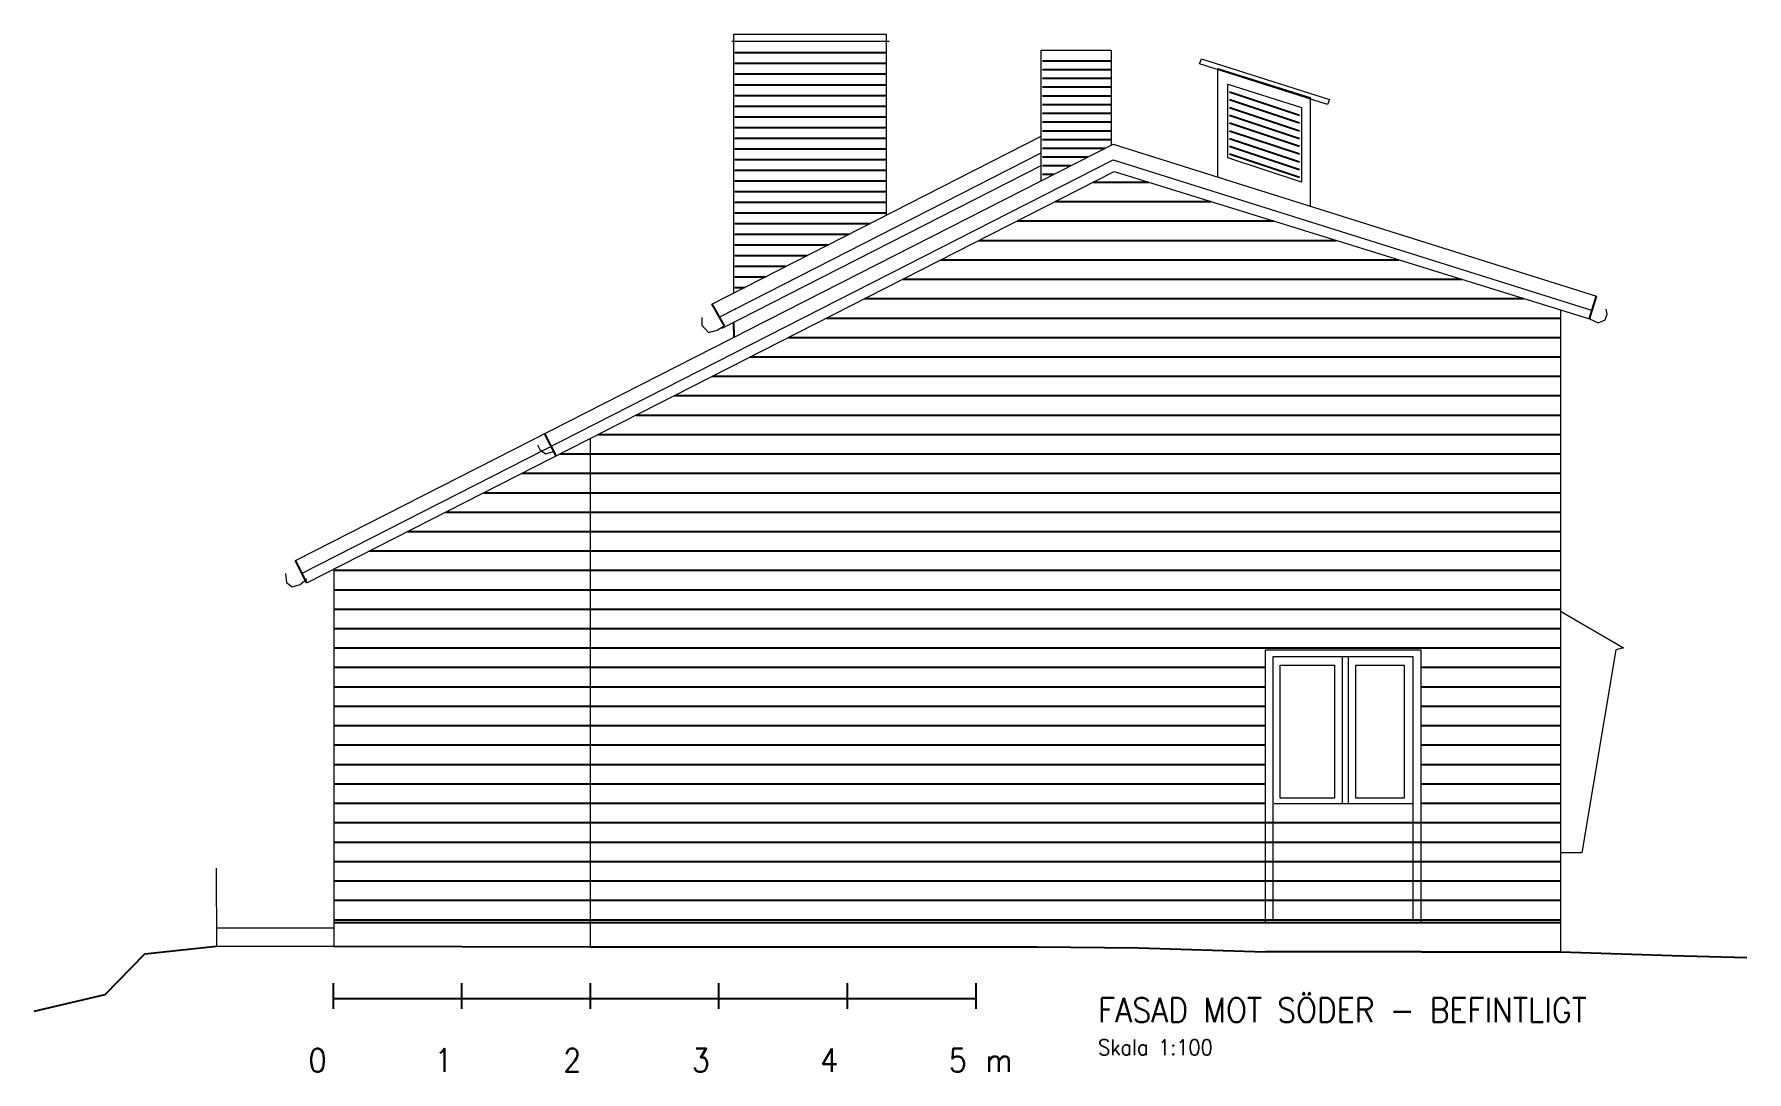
# Model space of a CAD drawing. Header units: millimetres. Extents: x -2330 to 10993, y -1171 to 6899.
import ezdxf

# ---------------------------------------------------------------- set-up
doc = ezdxf.new("R2010")
doc.units = ezdxf.units.MM
doc.layers.get('0').update_dxf_attribs({"true_color": 0xffffff})
for name, color, linetype, true_color in [('DETALJER', 8, 'Continuous', 0x7f7f7f), ('GRUND', 7, 'Continuous', 0xffffff), ('INFORMATION', 7, 'Continuous', 0xffffff), ('MARK', 7, 'Continuous', 0xffffff), ('PANEL', 8, 'Continuous', 0x7f7f7f)]:
    doc.layers.add(name, color=color, linetype=linetype, true_color=true_color)
for name, color, linetype, lineweight, true_color in [('FASAD', 7, 'Continuous', 13, 0xffffff), ('FONSTER', 7, 'Continuous', 13, 0xffffff), ('OVRIGT_TOLKAT', 8, 'Continuous', 13, 0x7f7f7f), ('SKORSTEN', 7, 'Continuous', 13, 0xffffff), ('TAK', 7, 'Continuous', 13, 0xffffff), ('TAK_MINDRE', 7, 'Continuous', 13, 0xffffff), ('TAK_STORRE', 7, 'Continuous', 13, 0xffffff), ('VENTILATION', 7, 'Continuous', 13, 0xffffff)]:
    doc.layers.add(name, color=color, linetype=linetype, lineweight=lineweight, true_color=true_color)
doc.styles.add('textstyle0', font='')
doc.styles.add('textstyle1', font='')
doc.styles.add('textstyle2', font='')
doc.styles.add('textstyle3', font='')
doc.styles.add('textstyle4', font='')
doc.styles.add('textstyle5', font='')
doc.styles.add('textstyle6', font='')
doc.styles.add('textstyle7', font='')
doc.styles.add('textstyle8', font='')
doc.styles.get('textstyle0').set_extended_font_data('Standard')
doc.styles.get('textstyle1').set_extended_font_data('Standard')
doc.styles.get('textstyle2').set_extended_font_data('Standard')
doc.styles.get('textstyle3').set_extended_font_data('Standard')
doc.styles.get('textstyle4').set_extended_font_data('Standard')
doc.styles.get('textstyle5').set_extended_font_data('Standard')
doc.styles.get('textstyle6').set_extended_font_data('Standard')
doc.styles.get('textstyle7').set_extended_font_data('Standard')
doc.styles.get('textstyle8').set_extended_font_data('Standard')

msp = doc.modelspace()

# ---------------------------------------------------------------- linework, layer by layer
for p, q in [((9770, 4685), (9824, 4862)), ((3115, 4543), (3113, 4659)), ((1730, 3620), (1642, 3792))]:
    msp.add_line(p, q)
at = {"layer": 'DETALJER'}
for p, q in [((3120, 6756), (4297, 6756)), ((3120, 6673), (4297, 6673)), ((5513, 6693), (6049, 6693)), ((3120, 6590), (4297, 6590)), ((5513, 6625), (6049, 6625)), ((5513, 6557), (6049, 6557)), ((3120, 6506), (4297, 6506)), ((3120, 6423), (4297, 6423)), ((5513, 6489), (6049, 6489)), ((5513, 6421), (6049, 6421)), ((6970, 6451), (7513, 6270)), ((3120, 6340), (4297, 6340)), ((5513, 6353), (6049, 6353)), ((5513, 6285), (6049, 6285)), ((6970, 6391), (7513, 6210)), ((6970, 6330), (7513, 6149)), ((6970, 6270), (7513, 6089)), ((3120, 6257), (4297, 6257)), ((3120, 6174), (4297, 6174)), ((5513, 6217), (6049, 6217)), ((5513, 6149), (6049, 6149)), ((6970, 6210), (7513, 6028)), ((6970, 6149), (7513, 5968)), ((3120, 6091), (4297, 6091)), ((3120, 6008), (4297, 6008)), ((5513, 6081), (6049, 6081)), ((5513, 6013), (6001, 6013)), ((6970, 6089), (7513, 5908)), ((6970, 6028), (7513, 5847)), ((3120, 5925), (4297, 5925)), ((5513, 5945), (5868, 5945)), ((5513, 5877), (5734, 5877)), ((6970, 5968), (7513, 5787)), ((3120, 5842), (4297, 5842)), ((3120, 5759), (4297, 5759)), ((5513, 5810), (5601, 5810)), ((3120, 5676), (4297, 5676)), ((3120, 5593), (4297, 5593)), ((3120, 5510), (4297, 5510)), ((3120, 5427), (4173, 5427)), ((3120, 5344), (4010, 5344)), ((3120, 5261), (3847, 5261)), ((3120, 5178), (3684, 5178)), ((3120, 5095), (3521, 5095)), ((3120, 5012), (3358, 5012)), ((2941, 4799), (3037, 4630)), ((3120, 4929), (3195, 4929)), ((3120, 4763), (3123, 4763)), ((-209, 2632), (-297, 2805)), ((-3, -682), (-3, -482)), ((997, -682), (997, -482)), ((1997, -682), (1997, -482)), ((2997, -682), (2997, -482)), ((3997, -682), (3997, -482)), ((4997, -682), (4997, -482)), ((-3, -602), (4997, -602))]:
    msp.add_line(p, q, dxfattribs=at)
at = {"layer": 'DETALJER', "lineweight": 5}
msp.add_line((-247, 2707), (6064, 5923), dxfattribs=at)
at = {"layer": 'FASAD'}
for p, q in [((9544, 4753), (9544, -237)), ((1995, 3755), (1995, -200)), ((0, 2739), (0, -195))]:
    msp.add_line(p, q, dxfattribs=at)
at = {"layer": 'FONSTER'}
for p, q in [((7249, 2112), (8457, 2112)), ((7249, -11), (7249, 2112)), ((7309, 2060), (8396, 2060)), ((7309, 12), (7309, 2060)), ((7845, 2060), (7845, 915)), ((7891, 2060), (7891, 915)), ((8396, 2060), (8396, 12)), ((8457, 2112), (8457, -11)), ((7362, 1992), (7785, 1992)), ((7362, 958), (7362, 1992)), ((7785, 1992), (7785, 958)), ((7951, 1992), (8328, 1992)), ((7951, 958), (7951, 1992)), ((8328, 1992), (8328, 958)), ((7785, 958), (7362, 958)), ((8328, 958), (7951, 958)), ((7317, 915), (8396, 915))]:
    msp.add_line(p, q, dxfattribs=at)
at = {"layer": 'GRUND'}
for p, q in [((0, -11), (8457, -11)), ((8457, -11), (9544, -11)), ((0, -195), (1995, -200)), ((1995, -200), (4370, -200)), ((6260, -207), (7249, -237)), ((8464, -237), (9544, -237))]:
    msp.add_line(p, q, dxfattribs=at)
at = {"layer": 'MARK'}
for p, q in [((-1779, -571), (-1470, -254)), ((-1470, -254), (-912, -195)), ((4370, -200), (5470, -200)), ((5470, -200), (6260, -207)), ((8464, -237), (7249, -237)), ((9544, -237), (10412, -267)), ((10412, -267), (10993, -283)), ((-2330, -700), (-1779, -571))]:
    msp.add_line(p, q, dxfattribs=at)
at = {"layer": 'OVRIGT_TOLKAT'}
for p, q in [((9544, 2412), (10034, 2126)), ((9974, 2111), (9710, 533)), ((10034, 2126), (9974, 2111)), ((-915, 412), (-912, -195)), ((9710, 533), (9544, 533)), ((-912, -51), (0, -51)), ((-912, -195), (0, -195))]:
    msp.add_line(p, q, dxfattribs=at)
at = {"layer": 'PANEL'}
for p, q in [((5908, 5749), (6339, 5749)), ((5612, 5598), (6826, 5598)), ((5316, 5447), (7312, 5447)), ((5019, 5296), (7799, 5296)), ((4723, 5145), (8286, 5145)), ((4427, 4994), (8773, 4994)), ((4130, 4843), (9259, 4843)), ((3834, 4692), (9544, 4692)), ((3538, 4541), (9544, 4541)), ((3241, 4390), (9544, 4390)), ((2945, 4239), (9544, 4239)), ((2649, 4088), (9544, 4088)), ((2353, 3937), (9544, 3937)), ((2056, 3786), (9544, 3786)), ((1760, 3635), (9544, 3635)), ((1464, 3484), (9544, 3484)), ((1167, 3333), (9544, 3333)), ((871, 3182), (9544, 3182)), ((575, 3031), (9544, 3031)), ((278, 2881), (9544, 2881)), ((0, 2730), (9544, 2730)), ((0, 2579), (9544, 2579)), ((0, 2428), (9544, 2428)), ((0, 2277), (9544, 2277)), ((0, 2126), (9544, 2126)), ((0, 1975), (7249, 1975)), ((8457, 1975), (9544, 1975)), ((0, 1824), (7249, 1824)), ((8457, 1824), (9544, 1824)), ((0, 1673), (7249, 1673)), ((8457, 1673), (9544, 1673)), ((0, 1522), (7249, 1522)), ((8457, 1522), (9544, 1522)), ((0, 1371), (7249, 1371)), ((8457, 1371), (9544, 1371)), ((0, 1220), (7249, 1220)), ((8457, 1220), (9544, 1220)), ((0, 1069), (7249, 1069)), ((8457, 1069), (9544, 1069)), ((0, 918), (7249, 918)), ((8457, 918), (9544, 918)), ((0, 767), (8457, 767)), ((8457, 767), (9544, 767)), ((0, 616), (8457, 616)), ((8457, 616), (9544, 616)), ((0, 465), (8457, 465)), ((8457, 465), (9544, 465)), ((0, 314), (8457, 314)), ((8457, 314), (9544, 314)), ((0, 163), (8457, 163)), ((8457, 163), (9544, 163)), ((0, 12), (8457, 12)), ((8457, 12), (9544, 12))]:
    msp.add_line(p, q, dxfattribs=at)
at = {"layer": 'SKORSTEN'}
for p, q in [((3097, 6846), (4320, 6846)), ((3112, 4887), (3112, 6899)), ((3112, 6899), (4297, 6899)), ((4297, 6899), (4297, 5490)), ((5505, 5761), (5505, 6776)), ((5505, 6776), (6049, 6776)), ((6049, 6776), (6049, 6038))]:
    msp.add_line(p, q, dxfattribs=at)
at = {"layer": 'TAK'}
for p, q in [((2863, 4696), (2863, 4636)), ((9770, 4685), (9838, 4655)), ((9838, 4655), (9891, 4677)), ((9891, 4677), (9906, 4722)), ((9906, 4722), (9899, 4760)), ((2863, 4636), (2916, 4579)), ((2916, 4579), (2984, 4597)), ((2984, 4597), (3037, 4630)), ((1586, 3706), (1603, 3668)), ((1603, 3668), (1648, 3635)), ((1648, 3635), (1709, 3653)), ((-376, 2704), (-368, 2635)), ((-368, 2635), (-323, 2602)), ((-323, 2602), (-262, 2620)), ((-262, 2620), (-209, 2662))]:
    msp.add_line(p, q, dxfattribs=at)
at = {"layer": 'TAK_MINDRE'}
for p, q in [((2941, 4799), (5505, 6106)), ((3021, 4612), (5505, 5878))]:
    msp.add_line(p, q, dxfattribs=at)
at = {"layer": 'TAK_MINDRE', "lineweight": 5}
msp.add_line((2998, 4699), (5505, 5976), dxfattribs=at)
at = {"layer": 'TAK_STORRE'}
for p, q in [((-297, 2805), (6064, 6045)), ((6064, 6044), (9824, 4862)), ((-209, 2632), (6071, 5832)), ((6071, 5832), (9770, 4685))]:
    msp.add_line(p, q, dxfattribs=at)
at = {"layer": 'TAK_STORRE', "lineweight": 5}
msp.add_line((6064, 5923), (9785, 4753), dxfattribs=at)
at = {"layer": 'VENTILATION'}
for p, q in [((6736, 6670), (6751, 6708)), ((7732, 6353), (6736, 6670)), ((6751, 6708), (7747, 6391)), ((6879, 5788), (6879, 6632)), ((6879, 6632), (7596, 6406)), ((6955, 6512), (7528, 6330)), ((6955, 5938), (6955, 6512)), ((7596, 6406), (7596, 5562)), ((7528, 6330), (7528, 5749)), ((7747, 6391), (7732, 6353)), ((7528, 5749), (6955, 5938))]:
    msp.add_line(p, q, dxfattribs=at)

# ---------------------------------------------------------------- texts
at = {"layer": 'DETALJER'}
for s, style, p in [('0', 'textstyle7', (-196, -1171)), ('1', 'textstyle4', (785, -1171)), ('2', 'textstyle5', (1785, -1171)), ('3', 'textstyle3', (2785, -1171)), ('4', 'textstyle8', (3785, -1171)), ('5', 'textstyle0', (4785, -1171)), ('m', 'textstyle1', (5070, -1171))]:
    msp.add_text(s, height=180, dxfattribs=dict(at, style=style)).set_placement(p)
at = {"layer": 'INFORMATION'}
for s, height, style, p in [('FASAD MOT SÖDER - BEFINTLIGT', 188.72, 'textstyle6', (5947, -785)), ('Skala 1:100', 120.78, 'textstyle2', (5947, -1041))]:
    msp.add_text(s, height=height, dxfattribs=dict(at, style=style)).set_placement(p)

doc.saveas('drawing.dxf')
